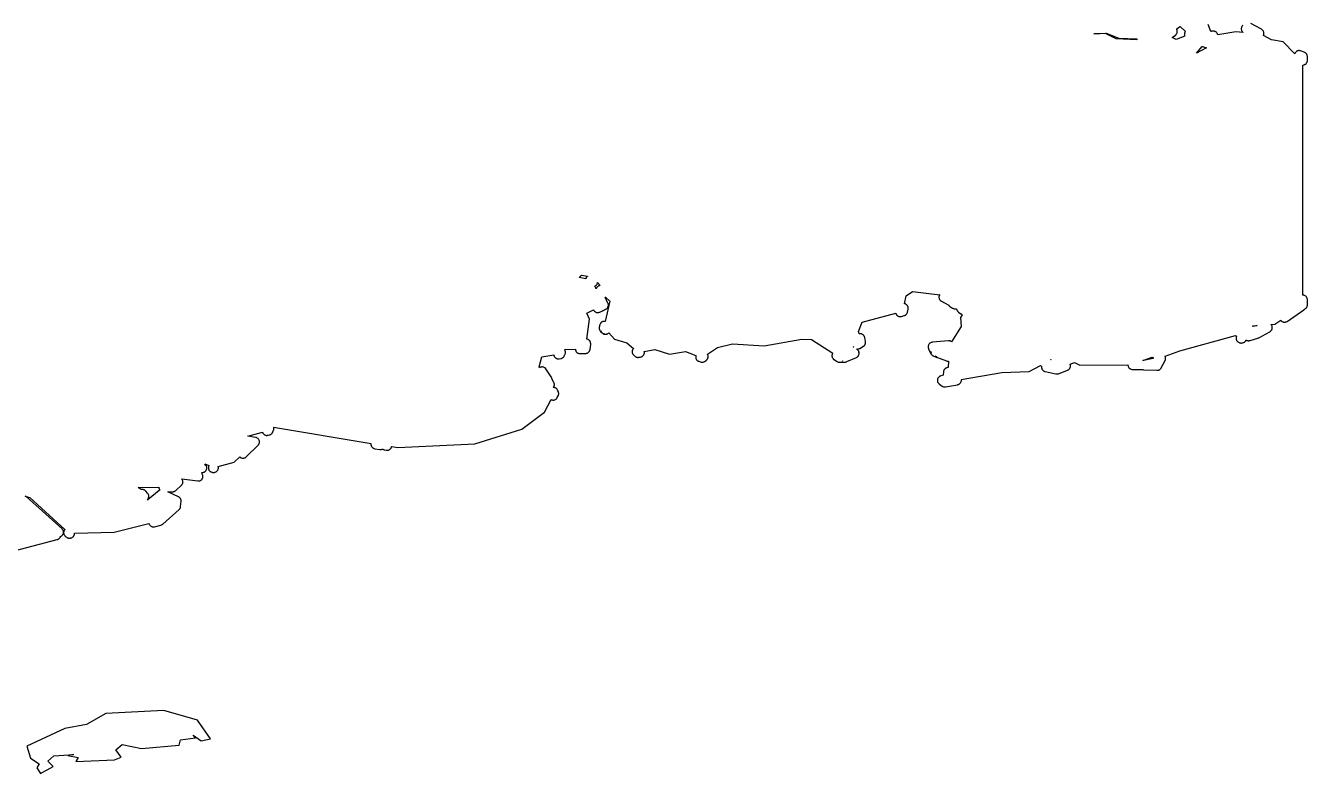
# Model space of a CAD drawing. Header units: metres. Extents: x 0 to 1325, y -1 to 773.
# Drawn here: x 1200 to 1325.5, y 34.8 to 108 of the extents above; entities that cross this region are included whole.
import ezdxf

# ---------------------------------------------------------------- set-up
doc = ezdxf.new("R2010")
doc.units = ezdxf.units.M

msp = doc.modelspace()

# ---------------------------------------------------------------- linework, layer by layer
at = {"layer": 'CUT'}
for points in [[(1197.8, 56.308), (1203.11, 57.708), (1203.16, 57.728), (1203.2, 57.748), (1203.24, 57.768), (1203.27, 57.788), (1203.31, 57.818), (1203.34, 57.848), (1203.37, 57.888), (1203.39, 57.928), (1203.41, 57.968), (1203.43, 58.008), (1203.43, 58.018), (1203.47, 58.028), (1203.51, 58.048), (1203.55, 58.078), (1203.58, 58.108), (1203.61, 58.138), (1203.64, 58.168), (1203.67, 58.208), (1203.69, 58.248), (1203.7, 58.288), (1203.72, 58.328), (1203.73, 58.378), (1203.73, 58.418), (1203.73, 58.458), (1203.72, 58.508), (1203.72, 58.548), (1203.7, 58.588), (1203.69, 58.638), (1203.66, 58.668), (1203.64, 58.708), (1203.61, 58.738), (1203.58, 58.778), (1200.06, 61.918), (1200.03, 61.938), (1199.99, 61.968), (1200.44, 61.818), (1203.86, 58.688), (1203.84, 58.668), (1203.81, 58.638), (1203.79, 58.598), (1203.77, 58.558), (1203.76, 58.518), (1203.75, 58.468), (1203.74, 58.428), (1203.74, 58.388), (1203.74, 58.338), (1203.75, 58.298), (1203.76, 58.258), (1203.77, 58.218), (1203.79, 58.178), (1203.82, 58.138), (1203.84, 58.098), (1203.87, 58.068), (1203.94, 57.998), (1203.97, 57.968), (1204.01, 57.948), (1204.05, 57.918), (1204.09, 57.898), (1204.13, 57.888), (1204.17, 57.878), (1204.22, 57.868), (1204.26, 57.868), (1204.36, 57.868), (1204.4, 57.868), (1204.45, 57.878), (1204.49, 57.888), (1204.53, 57.898), (1204.57, 57.918), (1204.61, 57.938), (1204.64, 57.968), (1204.68, 57.998), (1204.71, 58.028), (1204.73, 58.068), (1204.75, 58.098), (1204.77, 58.138), (1204.79, 58.178), (1204.8, 58.228), (1204.81, 58.268), (1204.81, 58.308), (1204.81, 58.338), (1208.7, 58.448), (1212.08, 59.298), (1212.1, 59.258), (1212.11, 59.218), (1212.13, 59.178), (1212.16, 59.138), (1212.19, 59.108), (1212.22, 59.078), (1212.25, 59.048), (1212.29, 59.018), (1212.33, 58.998), (1212.37, 58.988), (1212.41, 58.968), (1212.45, 58.958), (1212.5, 58.958), (1212.54, 58.958), (1212.59, 58.968), (1212.63, 58.968), (1213.26, 59.128), (1213.3, 59.148), (1213.34, 59.158), (1213.38, 59.178), (1213.42, 59.208), (1213.45, 59.228), (1215.04, 60.648), (1215.07, 60.678), (1215.1, 60.718), (1215.12, 60.748), (1215.14, 60.788), (1215.16, 60.818), (1215.17, 60.858), (1215.18, 60.898), (1215.19, 60.948), (1215.24, 61.458), (1215.24, 61.498), (1215.24, 61.538), (1215.23, 61.578), (1215.22, 61.628), (1215.21, 61.668), (1215.19, 61.698), (1215.17, 61.738), (1215.15, 61.778), (1215.12, 61.808), (1215.09, 61.838), (1215.05, 61.858), (1215.02, 61.888), (1214.98, 61.908), (1213.94, 62.388), (1214.41, 62.398), (1214.46, 62.398), (1214.5, 62.408), (1214.54, 62.418), (1214.58, 62.428), (1214.61, 62.448), (1214.65, 62.468), (1214.68, 62.488), (1214.72, 62.518), (1215.27, 63.028), (1215.3, 63.058), (1215.32, 63.098), (1215.35, 63.128), (1215.37, 63.168), (1215.39, 63.208), (1215.4, 63.258), (1215.41, 63.298), (1215.41, 63.338), (1215.41, 63.388), (1215.4, 63.428), (1215.4, 63.468), (1215.38, 63.518), (1215.36, 63.558), (1215.34, 63.598), (1215.32, 63.628), (1215.3, 63.648), (1216.86, 63.448), (1216.91, 63.448), (1216.95, 63.448), (1216.99, 63.458), (1217.04, 63.468), (1217.08, 63.478), (1217.12, 63.498), (1217.16, 63.518), (1217.2, 63.538), (1217.23, 63.568), (1217.26, 63.598), (1217.29, 63.638), (1217.31, 63.678), (1217.33, 63.718), (1217.35, 63.758), (1217.36, 63.798), (1217.37, 63.838), (1217.37, 63.888), (1217.37, 63.928), (1217.36, 63.978), (1217.35, 64.018), (1217.34, 64.058), (1217.26, 64.278), (1217.27, 64.278), (1217.31, 64.278), (1217.36, 64.278), (1217.4, 64.288), (1217.44, 64.298), (1217.48, 64.318), (1217.52, 64.338), (1217.56, 64.358), (1217.59, 64.388), (1217.62, 64.418), (1217.65, 64.448), (1217.68, 64.488), (1217.7, 64.518), (1217.72, 64.558), (1217.73, 64.608), (1217.74, 64.648), (1217.75, 64.688), (1217.75, 64.728), (1217.75, 64.778), (1217.74, 64.818), (1217.73, 64.858), (1217.71, 64.898), (1217.7, 64.938), (1217.67, 64.978), (1217.57, 65.118), (1217.94, 64.948), (1217.94, 64.938), (1217.93, 64.898), (1217.91, 64.858), (1217.9, 64.818), (1217.9, 64.768), (1217.9, 64.728), (1217.9, 64.688), (1217.91, 64.638), (1217.92, 64.598), (1217.94, 64.558), (1217.96, 64.518), (1217.98, 64.488), (1218.01, 64.448), (1218.04, 64.418), (1218.08, 64.388), (1218.11, 64.368), (1218.15, 64.348), (1218.19, 64.328), (1218.23, 64.308), (1218.27, 64.298), (1218.32, 64.288), (1218.36, 64.278), (1218.41, 64.278), (1218.45, 64.278), (1218.5, 64.288), (1218.54, 64.298), (1218.58, 64.318), (1218.62, 64.328), (1218.66, 64.348), (1218.7, 64.378), (1218.73, 64.408), (1218.76, 64.438), (1218.79, 64.468), (1218.82, 64.508), (1218.84, 64.548), (1218.85, 64.588), (1218.87, 64.628), (1218.88, 64.678), (1218.88, 64.718), (1218.88, 64.768), (1218.87, 64.808), (1218.87, 64.848), (1218.87, 64.858), (1220.44, 65.288), (1220.97, 65.818), (1220.98, 65.808), (1221.01, 65.778), (1221.04, 65.748), (1221.08, 65.728), (1221.12, 65.708), (1221.16, 65.698), (1221.2, 65.688), (1221.25, 65.678), (1221.29, 65.678), (1221.33, 65.678), (1221.38, 65.688), (1221.42, 65.698), (1221.46, 65.708), (1221.5, 65.728), (1221.54, 65.748), (1221.57, 65.778), (1221.61, 65.808), (1222.77, 66.948), (1222.8, 66.978), (1222.82, 67.018), (1222.85, 67.058), (1222.87, 67.098), (1222.88, 67.138), (1222.89, 67.178), (1222.9, 67.228), (1222.9, 67.268), (1222.9, 67.318), (1222.89, 67.358), (1222.88, 67.408), (1222.86, 67.448), (1222.84, 67.488), (1222.82, 67.528), (1222.79, 67.558), (1222.76, 67.598), (1222.73, 67.618), (1222.69, 67.648), (1222.65, 67.668), (1222.61, 67.688), (1222.57, 67.698), (1222.52, 67.708), (1221.77, 67.828), (1223.19, 68.238), (1223.19, 68.228), (1223.2, 68.188), (1223.22, 68.148), (1223.24, 68.118), (1223.27, 68.078), (1223.3, 68.048), (1223.33, 68.018), (1223.36, 67.988), (1223.4, 67.968), (1223.44, 67.948), (1223.48, 67.928), (1223.52, 67.918), (1223.57, 67.908), (1223.61, 67.908), (1223.65, 67.908), (1223.7, 67.918), (1223.74, 67.928), (1223.92, 67.978), (1223.96, 67.988), (1224, 68.008), (1224.04, 68.028), (1224.07, 68.048), (1224.11, 68.078), (1224.14, 68.108), (1224.16, 68.148), (1224.19, 68.178), (1224.21, 68.218), (1224.22, 68.258), (1224.28, 68.428), (1224.3, 68.468), (1224.31, 68.518), (1224.31, 68.558), (1224.31, 68.598), (1224.3, 68.648), (1224.3, 68.688), (1224.28, 68.718), (1233.82, 67.128), (1233.82, 67.118), (1233.81, 67.078), (1233.81, 67.038), (1233.81, 66.988), (1233.82, 66.948), (1233.83, 66.908), (1233.85, 66.858), (1233.87, 66.828), (1233.89, 66.788), (1233.92, 66.748), (1233.95, 66.718), (1233.99, 66.688), (1234.02, 66.668), (1234.06, 66.648), (1234.1, 66.628), (1234.14, 66.618), (1234.19, 66.608), (1234.68, 66.528), (1234.72, 66.518), (1234.77, 66.518), (1234.81, 66.518), (1234.86, 66.528), (1234.9, 66.548), (1234.94, 66.558), (1234.96, 66.568), (1234.98, 66.558), (1235.02, 66.528), (1235.06, 66.518), (1235.1, 66.498), (1235.14, 66.498), (1235.33, 66.468), (1235.37, 66.458), (1235.42, 66.458), (1235.46, 66.458), (1235.5, 66.468), (1235.55, 66.478), (1235.59, 66.498), (1235.63, 66.518), (1235.66, 66.548), (1235.7, 66.568), (1235.73, 66.598), (1235.76, 66.638), (1235.78, 66.668), (1235.8, 66.708), (1235.82, 66.748), (1235.83, 66.788), (1235.84, 66.828), (1236.43, 66.718), (1243.99, 67.068), (1248.58, 68.528), (1250.81, 70.188), (1251.44, 71.418), (1251.48, 71.398), (1251.52, 71.388), (1251.56, 71.378), (1251.61, 71.368), (1251.65, 71.368), (1251.7, 71.368), (1251.74, 71.378), (1251.78, 71.388), (1251.82, 71.398), (1251.86, 71.418), (1251.9, 71.448), (1251.94, 71.468), (1251.97, 71.498), (1252, 71.538), (1252.03, 71.568), (1252.05, 71.608), (1252.14, 71.778), (1252.16, 71.818), (1252.17, 71.868), (1252.18, 71.908), (1252.19, 71.958), (1252.19, 71.998), (1252.19, 72.048), (1252.18, 72.088), (1252.16, 72.138), (1252.15, 72.178), (1252.07, 72.348), (1252.05, 72.388), (1252.02, 72.428), (1252, 72.458), (1251.97, 72.488), (1251.93, 72.518), (1251.9, 72.538), (1251.86, 72.558), (1251.82, 72.578), (1251.78, 72.588), (1251.73, 72.598), (1251.69, 72.608), (1251.66, 72.608), (1251.67, 72.628), (1251.7, 72.658), (1251.72, 72.698), (1251.74, 72.738), (1251.75, 72.788), (1251.76, 72.828), (1251.76, 72.878), (1251.76, 72.918), (1251.75, 72.958), (1251.74, 73.008), (1251.73, 73.048), (1251.71, 73.088), (1251.56, 73.388), (1251.54, 73.428), (1251.52, 73.468), (1251.51, 73.478), (1251.5, 73.518), (1251.49, 73.558), (1251.47, 73.598), (1251.45, 73.638), (1250.94, 74.408), (1250.91, 74.438), (1250.88, 74.478), (1250.85, 74.508), (1250.81, 74.528), (1250.77, 74.558), (1250.73, 74.578), (1250.69, 74.588), (1250.65, 74.598), (1250.6, 74.608), (1250.56, 74.608), (1250.51, 74.608), (1250.47, 74.598), (1250.43, 74.588), (1250.38, 74.568), (1250.34, 74.548), (1250.32, 74.528), (1250.26, 74.618), (1250.54, 75.598), (1251.71, 75.778), (1251.71, 75.758), (1251.72, 75.718), (1251.73, 75.678), (1251.75, 75.638), (1251.77, 75.598), (1251.8, 75.568), (1251.83, 75.538), (1251.86, 75.508), (1251.89, 75.478), (1251.93, 75.458), (1251.97, 75.438), (1252.01, 75.418), (1252.05, 75.408), (1252.09, 75.398), (1252.14, 75.398), (1252.18, 75.398), (1252.22, 75.408), (1252.4, 75.438), (1252.45, 75.448), (1252.49, 75.458), (1252.52, 75.468), (1252.56, 75.488), (1252.6, 75.518), (1252.63, 75.538), (1252.66, 75.568), (1252.69, 75.608), (1252.71, 75.638), (1252.73, 75.678), (1252.8, 75.818), (1252.82, 75.858), (1252.83, 75.898), (1252.84, 75.938), (1252.85, 75.988), (1252.85, 76.028), (1252.85, 76.078), (1252.84, 76.118), (1252.83, 76.158), (1252.81, 76.198), (1252.79, 76.238), (1252.77, 76.278), (1252.74, 76.308), (1253.82, 76.338), (1253.82, 76.328), (1253.83, 76.288), (1253.83, 76.248), (1253.85, 76.198), (1253.86, 76.158), (1253.89, 76.128), (1253.91, 76.088), (1253.94, 76.058), (1253.97, 76.028), (1254, 75.998), (1254.04, 75.968), (1254.08, 75.948), (1254.12, 75.938), (1254.16, 75.918), (1254.2, 75.918), (1254.24, 75.908), (1254.29, 75.908), (1254.82, 75.928), (1254.86, 75.928), (1254.91, 75.938), (1254.95, 75.958), (1254.99, 75.968), (1255.03, 75.988), (1255.07, 76.018), (1255.1, 76.048), (1255.13, 76.078), (1255.16, 76.108), (1255.19, 76.148), (1255.21, 76.188), (1255.22, 76.228), (1255.24, 76.268), (1255.25, 76.318), (1255.32, 76.818), (1255.32, 76.858), (1255.32, 76.908), (1255.31, 76.948), (1255.31, 76.988), (1255.29, 77.038), (1255.27, 77.078), (1255.25, 77.118), (1255.23, 77.148), (1255.2, 77.188), (1255.17, 77.218), (1255.13, 77.238), (1255.1, 77.268), (1255.06, 77.288), (1255.02, 77.308), (1254.97, 77.318), (1254.93, 77.328), (1255.21, 79.288), (1254.93, 79.868), (1255.6, 80.188), (1255.6, 80.178), (1255.62, 80.138), (1255.65, 80.098), (1255.67, 80.068), (1255.71, 80.038), (1255.74, 80.008), (1255.78, 79.988), (1255.82, 79.968), (1255.86, 79.948), (1255.9, 79.938), (1255.94, 79.928), (1255.98, 79.928), (1256.03, 79.928), (1256.07, 79.938), (1256.11, 79.938), (1256.16, 79.958), (1256.2, 79.968), (1256.8, 80.258), (1256.83, 80.288), (1256.87, 80.308), (1256.9, 80.338), (1256.94, 80.368), (1256.96, 80.398), (1256.99, 80.438), (1257.01, 80.478), (1257.02, 80.518), (1257.04, 80.558), (1257.05, 80.608), (1257.05, 80.648), (1257.05, 80.688), (1257.04, 80.738), (1257.04, 80.778), (1257.02, 80.818), (1257.01, 80.858), (1256.74, 81.428), (1256.75, 81.438), (1257.18, 81.058), (1256.74, 79.058), (1256.72, 79.058), (1256.67, 79.068), (1256.63, 79.068), (1256.59, 79.068), (1256.54, 79.058), (1256.5, 79.038), (1256.46, 79.028), (1256.42, 79.008), (1256.38, 78.978), (1256.35, 78.948), (1256.31, 78.918), (1256.29, 78.888), (1256.26, 78.848), (1256.24, 78.808), (1256.22, 78.768), (1256.21, 78.718), (1256.16, 78.508), (1256.15, 78.468), (1256.15, 78.418), (1256.15, 78.378), (1256.16, 78.328), (1256.17, 78.288), (1256.18, 78.238), (1256.2, 78.198), (1256.22, 78.158), (1256.25, 78.128), (1256.28, 78.088), (1256.44, 77.928), (1256.47, 77.898), (1256.51, 77.878), (1256.55, 77.848), (1256.59, 77.828), (1256.63, 77.818), (1256.67, 77.808), (1256.72, 77.798), (1256.76, 77.798), (1256.81, 77.798), (1256.85, 77.808), (1256.89, 77.818), (1256.93, 77.838), (1256.98, 77.848), (1257.01, 77.878), (1257.05, 77.898), (1257.08, 77.928), (1257.66, 77.338), (1258.84, 76.978), (1259.49, 76.398), (1259.47, 76.358), (1259.44, 76.328), (1259.42, 76.288), (1259.41, 76.248), (1259.39, 76.208), (1259.38, 76.158), (1259.38, 76.118), (1259.38, 76.078), (1259.38, 76.028), (1259.39, 75.988), (1259.41, 75.948), (1259.42, 75.908), (1259.44, 75.868), (1259.47, 75.828), (1259.5, 75.798), (1259.53, 75.768), (1259.65, 75.658), (1259.68, 75.628), (1259.72, 75.598), (1259.76, 75.578), (1259.8, 75.558), (1259.85, 75.548), (1259.89, 75.538), (1259.94, 75.538), (1259.98, 75.538), (1260.03, 75.548), (1260.2, 75.578), (1260.24, 75.588), (1260.28, 75.598), (1260.32, 75.618), (1260.36, 75.638), (1260.4, 75.668), (1260.43, 75.698), (1260.46, 75.728), (1260.49, 75.758), (1260.51, 75.798), (1260.53, 75.838), (1260.55, 75.878), (1260.56, 75.928), (1260.57, 75.968), (1260.57, 76.008), (1260.57, 76.058), (1260.56, 76.098), (1260.56, 76.108), (1261.58, 76.298), (1263.04, 75.868), (1264.58, 76.108), (1265.62, 75.728), (1265.61, 75.718), (1265.6, 75.678), (1265.59, 75.628), (1265.59, 75.588), (1265.59, 75.548), (1265.6, 75.498), (1265.61, 75.458), (1265.62, 75.418), (1265.64, 75.378), (1265.66, 75.338), (1265.68, 75.308), (1265.71, 75.268), (1265.74, 75.238), (1265.78, 75.218), (1265.81, 75.188), (1265.85, 75.168), (1265.89, 75.158), (1266.06, 75.098), (1266.1, 75.078), (1266.15, 75.068), (1266.2, 75.068), (1266.24, 75.068), (1266.29, 75.078), (1266.33, 75.088), (1266.38, 75.098), (1266.42, 75.118), (1266.46, 75.148), (1266.61, 75.248), (1266.65, 75.268), (1266.68, 75.298), (1266.71, 75.338), (1266.73, 75.368), (1266.76, 75.408), (1266.78, 75.448), (1266.79, 75.488), (1266.8, 75.538), (1266.81, 75.578), (1266.81, 75.618), (1266.81, 75.668), (1266.8, 75.708), (1266.79, 75.758), (1266.77, 75.798), (1266.75, 75.838), (1266.74, 75.868), (1267.73, 76.518), (1269.18, 76.868), (1272.28, 76.678), (1275.97, 77.338), (1276.93, 77.298), (1279, 75.938), (1278.99, 75.918), (1278.97, 75.878), (1278.95, 75.838), (1278.94, 75.798), (1278.93, 75.748), (1278.93, 75.708), (1278.93, 75.668), (1278.94, 75.618), (1278.95, 75.578), (1278.96, 75.528), (1278.98, 75.488), (1279, 75.458), (1279.03, 75.418), (1279.06, 75.388), (1279.09, 75.348), (1279.13, 75.328), (1279.38, 75.158), (1279.42, 75.128), (1279.46, 75.108), (1279.5, 75.098), (1279.55, 75.088), (1279.59, 75.078), (1279.64, 75.078), (1280.22, 75.088), (1280.26, 75.088), (1280.31, 75.098), (1280.35, 75.108), (1280.39, 75.128), (1281.32, 75.538), (1281.36, 75.558), (1281.4, 75.578), (1281.43, 75.608), (1281.47, 75.638), (1281.5, 75.668), (1281.52, 75.708), (1281.54, 75.748), (1281.56, 75.788), (1281.57, 75.828), (1281.58, 75.878), (1281.59, 75.918), (1281.59, 75.968), (1281.59, 76.008), (1281.58, 76.048), (1281.57, 76.098), (1281.55, 76.138), (1281.53, 76.178), (1281.5, 76.218), (1281.48, 76.248), (1281.44, 76.278), (1281.41, 76.308), (1281.37, 76.338), (1281.32, 76.368), (1281.36, 76.358), (1281.4, 76.358), (1281.45, 76.358), (1281.49, 76.368), (1281.53, 76.368), (1281.57, 76.388), (1281.61, 76.398), (1281.65, 76.418), (1282, 76.628), (1282.04, 76.658), (1282.07, 76.678), (1282.1, 76.708), (1282.13, 76.748), (1282.15, 76.778), (1282.17, 76.818), (1282.19, 76.858), (1282.2, 76.898), (1282.21, 76.938), (1282.22, 76.978), (1282.22, 77.028), (1282.22, 77.068), (1282.21, 77.108), (1282.13, 77.498), (1282.12, 77.538), (1282.1, 77.588), (1282.08, 77.628), (1282.06, 77.658), (1282.03, 77.698), (1282, 77.728), (1281.97, 77.758), (1281.93, 77.788), (1281.89, 77.808), (1281.85, 77.828), (1281.81, 77.838), (1281.77, 77.848), (1281.72, 77.858), (1281.68, 77.858), (1281.63, 77.858), (1281.59, 77.848), (1281.54, 78.088), (1281.89, 78.978), (1285.17, 79.868), (1285.17, 79.848), (1285.19, 79.798), (1285.2, 79.768), (1285.23, 79.728), (1285.25, 79.688), (1285.28, 79.658), (1285.31, 79.628), (1285.35, 79.608), (1285.39, 79.578), (1285.43, 79.568), (1285.47, 79.548), (1285.51, 79.538), (1285.55, 79.528), (1285.59, 79.528), (1285.64, 79.528), (1285.68, 79.538), (1285.72, 79.548), (1286, 79.628), (1286.05, 79.638), (1286.09, 79.658), (1286.12, 79.678), (1286.16, 79.708), (1286.19, 79.738), (1286.22, 79.768), (1286.25, 79.808), (1286.27, 79.838), (1286.29, 79.878), (1286.31, 79.928), (1286.32, 79.968), (1286.38, 80.258), (1286.39, 80.298), (1286.39, 80.348), (1286.39, 80.388), (1286.38, 80.428), (1286.37, 80.478), (1286.36, 80.518), (1286.34, 80.558), (1286.32, 80.598), (1286.29, 80.628), (1286.26, 80.668), (1286.23, 80.698), (1286.19, 80.718), (1286.15, 80.748), (1286.11, 80.768), (1286.07, 80.778), (1286.03, 80.788), (1286.18, 81.548), (1286.82, 81.978), (1289.47, 81.658), (1289.46, 81.648), (1289.44, 81.608), (1289.42, 81.568), (1289.41, 81.528), (1289.4, 81.478), (1289.4, 81.438), (1289.4, 81.388), (1289.41, 81.348), (1289.42, 81.298), (1289.43, 81.258), (1289.45, 81.218), (1289.48, 81.178), (1289.5, 81.138), (1289.53, 81.108), (1289.57, 81.078), (1289.6, 81.048), (1289.64, 81.028), (1290.31, 80.678), (1290.35, 80.658), (1290.38, 80.628), (1290.41, 80.598), (1290.44, 80.568), (1290.73, 80.368), (1290.77, 80.348), (1290.81, 80.328), (1290.85, 80.308), (1290.9, 80.298), (1290.94, 80.288), (1290.98, 80.288), (1291.03, 80.288), (1291.07, 80.298), (1291.12, 80.308), (1291.12, 80.288), (1291.13, 80.248), (1291.14, 80.208), (1291.16, 80.158), (1291.18, 80.118), (1291.2, 80.088), (1291.22, 80.048), (1291.26, 80.018), (1291.29, 79.988), (1291.32, 79.958), (1291.55, 79.808), (1291.59, 79.788), (1291.61, 79.778), (1291.62, 79.768), (1291.65, 79.738), (1291.68, 79.718), (1291.51, 79.448), (1291.56, 78.578), (1290.64, 77.068), (1290.62, 77.078), (1290.59, 77.108), (1290.55, 77.118), (1290.5, 77.138), (1290.46, 77.148), (1290.42, 77.158), (1290.37, 77.158), (1290.33, 77.158), (1288.75, 77.018), (1288.71, 77.008), (1288.66, 76.998), (1288.62, 76.988), (1288.58, 76.968), (1288.54, 76.948), (1288.51, 76.918), (1288.47, 76.888), (1288.44, 76.858), (1288.42, 76.818), (1288.39, 76.778), (1288.38, 76.738), (1288.36, 76.698), (1288.35, 76.658), (1288.34, 76.618), (1288.34, 76.568), (1288.34, 76.528), (1288.35, 76.478), (1288.36, 76.438), (1288.37, 76.398), (1288.39, 76.358), (1288.65, 75.868), (1288.68, 75.828), (1288.7, 75.788), (1288.74, 75.758), (1288.77, 75.728), (1288.81, 75.698), (1288.85, 75.678), (1288.89, 75.658), (1290.14, 75.188), (1290.18, 75.178), (1290.23, 75.168), (1290.27, 75.158), (1290.31, 75.158), (1290.34, 75.158), (1290.31, 74.538), (1290.27, 74.538), (1290.23, 74.538), (1290.18, 74.528), (1290.14, 74.518), (1290.1, 74.498), (1290.06, 74.478), (1290.02, 74.458), (1289.99, 74.428), (1289.95, 74.398), (1289.92, 74.368), (1289.9, 74.328), (1289.88, 74.288), (1289.86, 74.248), (1289.85, 74.208), (1289.84, 74.158), (1289.83, 74.118), (1289.81, 73.788), (1289.58, 73.728), (1289.54, 73.708), (1289.49, 73.698), (1289.46, 73.668), (1289.42, 73.648), (1289.38, 73.618), (1289.35, 73.588), (1289.32, 73.548), (1289.3, 73.508), (1289.28, 73.468), (1289.26, 73.428), (1289.25, 73.388), (1289.24, 73.348), (1289.24, 73.298), (1289.24, 73.258), (1289.25, 73.208), (1289.26, 73.168), (1289.27, 73.118), (1289.29, 73.078), (1289.31, 73.048), (1289.34, 73.008), (1289.37, 72.978), (1289.4, 72.938), (1289.44, 72.918), (1289.72, 72.728), (1289.75, 72.698), (1289.79, 72.688), (1289.83, 72.668), (1289.88, 72.658), (1289.92, 72.648), (1289.96, 72.648), (1290.01, 72.648), (1290.05, 72.658), (1291.22, 72.868), (1291.26, 72.878), (1291.3, 72.888), (1291.34, 72.908), (1291.38, 72.928), (1291.42, 72.958), (1291.45, 72.988), (1291.48, 73.018), (1291.51, 73.048), (1291.53, 73.088), (1291.55, 73.128), (1291.57, 73.168), (1291.58, 73.208), (1291.59, 73.258), (1291.59, 73.298), (1291.59, 73.338), (1291.58, 73.378), (1295.54, 74.078), (1298.23, 74.158), (1299.35, 74.758), (1299.38, 74.718), (1299.4, 74.678), (1299.43, 74.648), (1299.43, 74.618), (1299.43, 74.568), (1299.44, 74.528), (1299.45, 74.478), (1299.46, 74.438), (1299.48, 74.398), (1299.5, 74.358), (1299.52, 74.318), (1299.55, 74.288), (1299.59, 74.258), (1299.62, 74.228), (1299.66, 74.208), (1299.7, 74.188), (1299.74, 74.168), (1299.78, 74.158), (1300.83, 73.928), (1300.88, 73.918), (1300.92, 73.918), (1300.97, 73.918), (1301.01, 73.928), (1301.05, 73.938), (1301.09, 73.948), (1301.98, 74.298), (1302.03, 74.318), (1302.06, 74.338), (1302.1, 74.368), (1302.13, 74.398), (1302.16, 74.428), (1302.19, 74.458), (1302.21, 74.498), (1302.23, 74.538), (1302.25, 74.578), (1302.26, 74.628), (1302.27, 74.668), (1302.27, 74.718), (1302.27, 74.758), (1302.26, 74.798), (1302.25, 74.848), (1302.24, 74.888), (1302.65, 75.048), (1303.18, 74.778), (1307.89, 74.808), (1307.89, 74.768), (1307.9, 74.728), (1307.91, 74.678), (1307.92, 74.638), (1307.94, 74.598), (1307.97, 74.558), (1307.99, 74.528), (1308.02, 74.488), (1308.05, 74.458), (1308.09, 74.438), (1308.13, 74.408), (1308.17, 74.388), (1308.21, 74.378), (1308.26, 74.368), (1308.3, 74.358), (1308.35, 74.358), (1309.24, 74.368), (1309.28, 74.368), (1309.3, 74.368), (1309.32, 74.368), (1309.36, 74.348), (1309.4, 74.338), (1309.45, 74.338), (1310.73, 74.278), (1310.77, 74.278), (1310.81, 74.278), (1310.86, 74.288), (1310.9, 74.298), (1310.94, 74.318), (1310.97, 74.338), (1311.01, 74.358), (1311.04, 74.388), (1311.07, 74.418), (1311.1, 74.448), (1311.13, 74.478), (1311.15, 74.518), (1311.53, 75.238), (1311.55, 75.278), (1311.56, 75.318), (1311.57, 75.358), (1311.58, 75.408), (1311.58, 75.448), (1311.58, 75.488), (1311.57, 75.538), (1311.56, 75.578), (1311.55, 75.618), (1311.53, 75.648), (1312.98, 76.168), (1318.42, 77.678), (1318.52, 77.628), (1318.5, 77.598), (1318.49, 77.558), (1318.48, 77.508), (1318.47, 77.468), (1318.47, 77.418), (1318.47, 77.378), (1318.48, 77.338), (1318.49, 77.288), (1318.51, 77.248), (1318.53, 77.208), (1318.55, 77.168), (1318.58, 77.138), (1318.61, 77.098), (1318.64, 77.078), (1318.68, 77.048), (1318.72, 77.028), (1318.78, 76.998), (1318.82, 76.978), (1318.86, 76.968), (1318.9, 76.958), (1318.94, 76.948), (1318.98, 76.948), (1319.02, 76.948), (1319.06, 76.958), (1319.1, 76.968), (1319.17, 76.988), (1319.22, 76.998), (1319.26, 77.018), (1319.29, 77.038), (1319.33, 77.068), (1319.36, 77.098), (1319.39, 77.128), (1319.42, 77.168), (1319.44, 77.198), (1319.46, 77.238), (1319.5, 77.218), (1319.54, 77.198), (1319.58, 77.188), (1319.62, 77.178), (1319.67, 77.168), (1319.71, 77.168), (1319.76, 77.168), (1319.8, 77.178), (1319.84, 77.188), (1320.61, 77.428), (1320.65, 77.448), (1320.69, 77.458), (1321.78, 78.048), (1321.82, 78.078), (1321.86, 78.098), (1321.89, 78.128), (1321.92, 78.158), (1321.94, 78.198), (1321.97, 78.238), (1321.98, 78.278), (1322, 78.318), (1322.01, 78.358), (1322.02, 78.398), (1322.02, 78.438), (1322.02, 78.488), (1322.01, 78.528), (1322, 78.568), (1321.99, 78.608), (1321.97, 78.648), (1321.95, 78.688), (1321.92, 78.728), (1321.9, 78.758), (1322.28, 78.788), (1322.84, 79.178), (1322.86, 79.148), (1322.89, 79.118), (1322.93, 79.088), (1322.96, 79.058), (1323, 79.038), (1323.04, 79.018), (1323.08, 79.008), (1323.13, 78.998), (1323.17, 78.988), (1323.22, 78.988), (1323.26, 78.988), (1323.3, 78.998), (1323.35, 79.008), (1323.39, 79.028), (1323.43, 79.048), (1323.47, 79.068), (1325.11, 80.208), (1325.14, 80.238), (1325.17, 80.248), (1325.21, 80.268), (1325.25, 80.288), (1325.28, 80.318), (1325.32, 80.348), (1325.35, 80.378), (1325.37, 80.418), (1325.4, 80.458), (1325.42, 80.498), (1325.43, 80.538), (1325.44, 80.578), (1325.45, 80.628), (1325.45, 80.668), (1325.45, 81.178), (1325.45, 81.218), (1325.44, 81.268), (1325.43, 81.308), (1325.42, 81.348), (1325.4, 81.388), (1325.38, 81.428), (1325.35, 81.458), (1325.32, 81.498), (1325.29, 81.528), (1325.25, 81.548), (1325.22, 81.568), (1325.18, 81.588), (1325.14, 81.608), (1325.09, 81.618), (1325.05, 81.628), (1325.01, 81.628), (1325, 81.628), (1325, 104.148), (1325.05, 104.148), (1325.09, 104.158), (1325.13, 104.168), (1325.17, 104.188), (1325.21, 104.198), (1325.25, 104.228), (1325.29, 104.248), (1325.32, 104.278), (1325.35, 104.318), (1325.37, 104.348), (1325.4, 104.388), (1325.42, 104.428), (1325.43, 104.468), (1325.44, 104.508), (1325.45, 104.558), (1325.45, 104.598), (1325.45, 104.978), (1325.45, 105.028), (1325.44, 105.068), (1325.43, 105.118), (1325.41, 105.158), (1325.39, 105.198), (1325.37, 105.238), (1325.34, 105.268), (1325.31, 105.308), (1325.27, 105.338), (1325.24, 105.358), (1325.2, 105.388), (1325.15, 105.398), (1324.79, 105.528), (1324.75, 105.548), (1324.71, 105.548), (1324.66, 105.558), (1324.62, 105.558), (1324.58, 105.558), (1324.53, 105.548), (1324.49, 105.528), (1324.45, 105.518), (1324.41, 105.498), (1324.37, 105.468), (1324.34, 105.438), (1324.31, 105.408), (1324.28, 105.378), (1324.25, 105.338), (1324.23, 105.298), (1324.22, 105.258), (1324.19, 105.268), (1323.08, 106.428), (1321.95, 106.608), (1321.15, 107.038), (1321.16, 107.068), (1321.18, 107.108), (1321.19, 107.148), (1321.2, 107.198), (1321.2, 107.238), (1321.2, 107.288), (1321.19, 107.328), (1321.18, 107.368), (1321.17, 107.418), (1321.15, 107.458), (1321.13, 107.498), (1321.1, 107.528), (1321.07, 107.568), (1321.04, 107.598), (1321, 107.618), (1320.96, 107.648), (1319.92, 108.208)], [(1319.12, 108.018), (1319.08, 107.988), (1319.06, 107.948), (1319.03, 107.908), (1319.01, 107.868), (1319, 107.828), (1318.99, 107.788), (1318.98, 107.738), (1318.98, 107.698), (1318.98, 107.648), (1318.99, 107.608), (1319, 107.568), (1319.02, 107.518), (1319.04, 107.478), (1319.06, 107.438), (1319.09, 107.408), (1319.12, 107.378), (1319.15, 107.348), (1319.17, 107.338), (1318.44, 107.408), (1316.68, 107.098), (1316.68, 107.118), (1316.67, 107.158), (1316.65, 107.198), (1316.63, 107.238), (1316.61, 107.278), (1316.58, 107.308), (1316.55, 107.348), (1316.51, 107.378), (1316.48, 107.398), (1316.44, 107.418), (1316.4, 107.438), (1316.35, 107.458), (1316.31, 107.458), (1316.27, 107.468), (1316.22, 107.468), (1316.18, 107.468), (1316.11, 107.458), (1316.07, 107.448), (1316.03, 107.438), (1316, 107.428), (1315.75, 108.108)]]:
    msp.add_lwpolyline(points, dxfattribs=at)
for points in [[(1313.54, 107.438), (1313.52, 107.418), (1313.49, 107.388), (1313.47, 107.348), (1313.45, 107.308), (1313.44, 107.268), (1313.43, 107.218), (1313.42, 107.178), (1313.42, 107.138), (1313.42, 107.088), (1313.43, 107.048), (1313.44, 107.008), (1313.45, 106.968), (1312.6, 106.648), (1312.22, 106.838), (1312.53, 107.058), (1312.56, 107.088), (1312.6, 107.118), (1312.62, 107.148), (1312.65, 107.188), (1312.67, 107.228), (1312.69, 107.268), (1312.7, 107.308), (1312.71, 107.348), (1312.72, 107.388), (1312.72, 107.438), (1312.72, 107.478), (1312.71, 107.518), (1312.7, 107.568), (1312.68, 107.608), (1312.66, 107.648), (1312.64, 107.678), (1313.01, 107.928), (1313.54, 107.438)], [(1305.68, 107.228), (1304.54, 107.208), (1305.76, 107.278), (1306.99, 106.778), (1308.77, 106.728), (1308.76, 106.688), (1308.75, 106.648), (1308.75, 106.628), (1306.75, 106.698), (1305.68, 107.228)], [(1314.6, 105.318), (1315.16, 105.968), (1315.17, 105.968), (1315.2, 105.948), (1315.24, 105.928), (1315.28, 105.918), (1315.59, 105.838), (1315.58, 105.818), (1314.6, 105.318)], [(1254.41, 83.578), (1254.99, 83.478), (1254.99, 83.468), (1254.96, 83.448), (1254.93, 83.418), (1254.9, 83.388), (1254.88, 83.348), (1254.86, 83.308), (1254.84, 83.268), (1254.83, 83.228), (1254.83, 83.218), (1254.18, 83.348), (1254.41, 83.578)], [(1255.76, 82.528), (1255.8, 82.548), (1255.83, 82.578), (1255.87, 82.608), (1255.9, 82.638), (1255.92, 82.678), (1255.94, 82.718), (1255.96, 82.758), (1255.97, 82.798), (1255.98, 82.848), (1255.99, 82.878), (1256.25, 82.588), (1256.21, 82.578), (1256.17, 82.568), (1256.13, 82.558), (1256.09, 82.538), (1256.05, 82.518), (1256.01, 82.488), (1255.98, 82.458), (1255.95, 82.428), (1255.92, 82.398), (1255.9, 82.358), (1255.88, 82.318), (1255.86, 82.278), (1255.85, 82.248), (1255.73, 82.518), (1255.76, 82.528)], [(1320.54, 78.648), (1320.14, 78.548), (1320.12, 78.548), (1320.12, 78.618), (1320.54, 78.648)], [(1281.04, 76.568), (1281.07, 76.528), (1281, 76.558), (1281.03, 76.578), (1281.04, 76.568)], [(1300.35, 75.318), (1300.35, 75.328), (1300.37, 75.328), (1300.35, 75.318)], [(1310.38, 75.528), (1310.37, 75.508), (1310.36, 75.458), (1310.36, 75.448), (1309.4, 75.238), (1309.38, 75.238), (1309.36, 75.248), (1310.27, 75.548), (1310.38, 75.528)], [(1211.94, 61.638), (1211.97, 61.678), (1212, 61.708), (1212.02, 61.748), (1212.04, 61.788), (1212.05, 61.828), (1212.06, 61.878), (1212.07, 61.918), (1212.07, 61.968), (1212.07, 62.008), (1212.06, 62.048), (1212.05, 62.098), (1212.03, 62.138), (1212.01, 62.178), (1211.99, 62.218), (1211.96, 62.248), (1211.79, 62.448), (1211.76, 62.478), (1211.73, 62.508), (1211.69, 62.538), (1211.65, 62.558), (1211.61, 62.578), (1211.57, 62.588), (1211.53, 62.598), (1211.48, 62.608), (1211.44, 62.608), (1211.39, 62.608), (1211.35, 62.598), (1211.33, 62.598), (1211.31, 62.618), (1211.03, 62.818), (1213.06, 62.838), (1213.06, 62.798), (1213.07, 62.748), (1213.08, 62.708), (1213.09, 62.668), (1213.11, 62.628), (1213.14, 62.588), (1213.16, 62.558), (1213.12, 62.538), (1213.08, 62.508), (1212.02, 61.638), (1211.99, 61.608), (1211.97, 61.578), (1211.93, 61.628), (1211.94, 61.638)], [(1218.11, 38.218), (1216.83, 40.048), (1213.54, 40.988), (1207.86, 40.708), (1205.98, 39.608), (1203.87, 39.228), (1200.13, 37.488), (1200.48, 36.328), (1201.36, 35.778), (1201.12, 35.388), (1201.47, 34.838), (1202.7, 35.508), (1202.2, 36.028), (1202.79, 36.558), (1204.74, 36.678), (1204.16, 36.588), (1205.15, 36.388), (1204.92, 36.008), (1208.72, 36.148), (1209.36, 36.438), (1208.86, 37.138), (1209.47, 37.668), (1211.37, 37.278), (1215.06, 37.598), (1215.18, 38.108), (1216.65, 38.318), (1216.42, 38.568), (1217.2, 38.028), (1218.11, 38.218)]]:
    msp.add_lwpolyline(points, close=True, dxfattribs=at)
at = {"layer": 'SCORE'}
for points in [[(1255.9, 79.938), (1255.94, 79.928), (1255.98, 79.928), (1256.03, 79.928), (1256.07, 79.938), (1256.11, 79.938), (1256.16, 79.958), (1256.2, 79.968), (1256.62, 80.168)], [(1256.34, 78.848), (1256.3, 78.898), (1256.29, 78.888), (1256.26, 78.848), (1256.24, 78.808), (1256.22, 78.768), (1256.21, 78.718), (1256.16, 78.508), (1256.15, 78.468), (1256.15, 78.418), (1256.15, 78.378), (1256.16, 78.328), (1256.17, 78.288), (1256.18, 78.238), (1256.2, 78.198), (1256.22, 78.158), (1256.25, 78.128), (1256.28, 78.088), (1256.31, 78.058), (1256.36, 78.088), (1256.38, 78.128)], [(1256.66, 77.848), (1256.58, 77.858), (1256.51, 77.878), (1256.55, 77.848), (1256.59, 77.828), (1256.63, 77.818), (1256.67, 77.808), (1256.7, 77.798)], [(1279.93, 75.138), (1279.97, 75.088), (1280.22, 75.088), (1280.26, 75.088), (1280.31, 75.098), (1280.35, 75.108), (1280.39, 75.128), (1281.32, 75.538), (1281.36, 75.558), (1281.4, 75.578), (1281.43, 75.608), (1281.47, 75.638), (1281.5, 75.668), (1281.52, 75.708), (1281.54, 75.748), (1281.56, 75.788), (1281.57, 75.828), (1281.58, 75.878), (1281.59, 75.918), (1281.59, 75.968), (1281.59, 76.008), (1281.58, 76.048), (1281.58, 76.068), (1281.48, 76.038)], [(1288.69, 76.008), (1288.57, 76.088), (1288.54, 76.078), (1288.65, 75.868), (1288.68, 75.828), (1288.7, 75.788)], [(1288.7, 75.788), (1288.74, 75.758), (1288.77, 75.728), (1288.81, 75.698), (1288.85, 75.678), (1288.89, 75.658), (1289.2, 75.538), (1289.19, 75.588), (1289.11, 75.588), (1289.04, 75.708)], [(1279.97, 75.188), (1279.93, 75.138)]]:
    msp.add_lwpolyline(points, dxfattribs=at)

doc.saveas('drawing.dxf')
